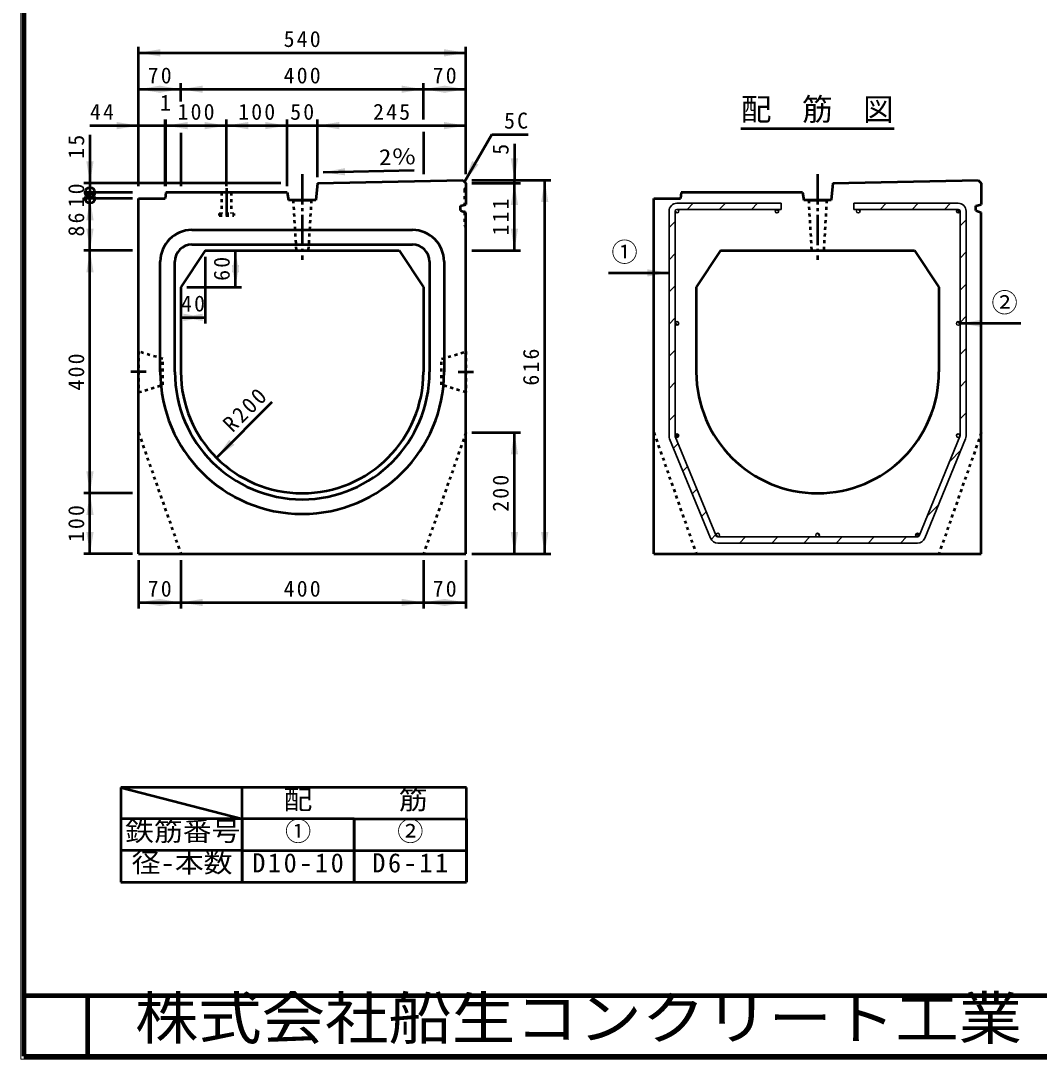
# Model space of a CAD drawing. Units: millimetres, scale not verified. Extents: x 100 to 4105, y 100 to 2870.
# Drawn here: x 100 to 1780, y 100 to 1812 of the extents above; entities that cross this region are included whole.
import ezdxf
from ezdxf.enums import TextEntityAlignment as Align

# ---------------------------------------------------------------- set-up
doc = ezdxf.new("R2010")
doc.units = ezdxf.units.MM
doc.header["$LTSCALE"] = 5
doc.header["$PDMODE"] = 32
doc.header["$PDSIZE"] = 2.5
doc.linetypes.add('USER1', pattern=[2.2, 1, -1.2])
doc.linetypes.add('USER2', pattern=[13.4, 10, -1.2, 1, -1.2])
doc.layers.add('V-nasSTD', color=7, linetype='Continuous', lineweight=35)
doc.styles.add('ＭＳ ゴシック', font='')
doc.styles.get('ＭＳ ゴシック').set_extended_font_data('MS Gothic')

msp = doc.modelspace()

# ---------------------------------------------------------------- hatches: boundary and pattern name
at = {"layer": 'V-nasSTD'}
for points in [[(330.168, 1764.887), (294.168, 1758.887), (330.168, 1752.887)], [(798.168, 1752.887), (834.168, 1758.887), (798.168, 1764.887)], [(330.168, 1704.887), (294.168, 1698.887), (330.168, 1692.887)], [(328.168, 1692.887), (364.168, 1698.887), (328.168, 1704.887)], [(400.168, 1704.887), (364.168, 1698.887), (400.168, 1692.887)], [(728.168, 1692.887), (764.168, 1698.887), (728.168, 1704.887)], [(800.168, 1704.887), (764.168, 1698.887), (800.168, 1692.887)], [(798.168, 1692.887), (834.168, 1698.887), (798.168, 1704.887)], [(258.168, 1632.887), (294.168, 1638.887), (258.168, 1644.887)], [(375.168, 1644.887), (339.168, 1638.887), (375.168, 1632.887)], [(403.168, 1632.887), (439.168, 1638.887), (403.168, 1644.887)], [(475.168, 1644.887), (439.168, 1638.887), (475.168, 1632.887)], [(503.168, 1632.887), (539.168, 1638.887), (503.168, 1644.887)], [(625.168, 1644.887), (589.168, 1638.887), (625.168, 1632.887)], [(798.168, 1632.887), (834.168, 1638.887), (798.168, 1644.887)], [(220.168, 1579.887), (214.168, 1543.887), (208.168, 1579.887)], [(844.471, 1580.564), (831.668, 1546.387), (854.864, 1574.564)], [(908.168, 1584.887), (914.168, 1548.887), (920.168, 1584.887)], [(634.649, 1568.851), (598.782, 1562.102), (634.899, 1556.853)], [(920.168, 1507.887), (914.168, 1543.887), (908.168, 1507.887)], [(970.168, 1512.887), (964.168, 1548.887), (958.168, 1512.887)], [(220.168, 1482.887), (214.168, 1518.887), (208.168, 1482.887)], [(208.168, 1468.887), (214.168, 1432.887), (220.168, 1468.887)], [(908.168, 1468.887), (914.168, 1432.887), (920.168, 1468.887)], [(220.168, 1396.887), (214.168, 1432.887), (208.168, 1396.887)], [(460.168, 1396.887), (454.168, 1432.887), (448.168, 1396.887)], [(448.168, 1408.887), (454.168, 1372.887), (460.168, 1408.887)], [(1133.168, 1390.134), (1169.168, 1396.134), (1133.168, 1402.134)], [(400.168, 1328.887), (364.168, 1322.887), (400.168, 1316.887)], [(368.168, 1316.887), (404.168, 1322.887), (368.168, 1328.887)], [(1685.168, 1306.887), (1649.168, 1312.887), (1685.168, 1318.887)], [(920.168, 1096.887), (914.168, 1132.887), (908.168, 1096.887)], [(443.959, 1121.164), (422.746, 1091.465), (452.445, 1112.679)], [(208.168, 1068.887), (214.168, 1032.887), (220.168, 1068.887)], [(220.168, 996.887), (214.168, 1032.887), (208.168, 996.887)], [(208.168, 968.887), (214.168, 932.887), (220.168, 968.887)], [(908.168, 968.887), (914.168, 932.887), (920.168, 968.887)], [(958.168, 968.887), (964.168, 932.887), (970.168, 968.887)], [(330.168, 858.887), (294.168, 852.887), (330.168, 846.887)], [(328.168, 846.887), (364.168, 852.887), (328.168, 858.887)], [(400.168, 858.887), (364.168, 852.887), (400.168, 846.887)], [(728.168, 846.887), (764.168, 852.887), (728.168, 858.887)], [(800.168, 858.887), (764.168, 852.887), (800.168, 846.887)], [(798.168, 846.887), (834.168, 852.887), (798.168, 858.887)]]:
    msp.add_hatch(color=256, dxfattribs=at).paths.add_polyline_path(points)

# ---------------------------------------------------------------- linework, layer by layer
at = {"layer": 'V-nasSTD', "lineweight": 100}
for p, q in [((105, 2865), (105, 105)), ((105, 205), (4100, 205)), ((210, 205), (210, 105)), ((105, 105), (4100, 105))]:
    msp.add_line(p, q, dxfattribs=at)
at = {"layer": 'V-nasSTD', "lineweight": 50}
for p, q in [((294.168, 1538.887), (294.168, 1768.887)), ((834.168, 1558.887), (834.168, 1768.887)), ((294.168, 1758.887), (834.168, 1758.887)), ((294.168, 1698.887), (364.168, 1698.887)), ((364.168, 1678.887), (364.168, 1708.887)), ((364.168, 1698.887), (764.168, 1698.887)), ((764.168, 1648.887), (764.168, 1708.887)), ((764.168, 1698.887), (834.168, 1698.887)), ((338.168, 1538.887), (338.168, 1648.887)), ((339.168, 1538.887), (339.168, 1648.887)), ((439.168, 1538.887), (439.168, 1648.887)), ((539.168, 1538.887), (539.168, 1648.887)), ((589.168, 1553.887), (589.168, 1648.887)), ((214.168, 1638.887), (294.168, 1638.887)), ((294.168, 1638.887), (338.168, 1638.887)), ((338.168, 1638.887), (339.168, 1638.887)), ((339.168, 1638.887), (439.168, 1638.887)), ((364.168, 1626.887), (364.168, 1538.887)), ((439.168, 1638.887), (539.168, 1638.887)), ((539.168, 1638.887), (589.168, 1638.887)), ((589.168, 1638.887), (834.168, 1638.887)), ((764.168, 1628.887), (764.168, 1558.887)), ((1287.764, 1633.887), (1540.571, 1633.887)), ((214.168, 1623.887), (214.168, 1543.887)), ((876.668, 1624.329), (831.668, 1546.387)), ((876.668, 1624.329), (936.668, 1624.329)), ((914.168, 1608.887), (914.168, 1548.887)), ((598.782, 1562.102), (748.749, 1565.226)), ((529.168, 1543.887), (204.168, 1543.887)), ((214.168, 1543.887), (214.168, 1528.887)), ((589.168, 1543.887), (586.668, 1515.887)), ((589.168, 1543.887), (829.168, 1548.887)), ((829.168, 1548.887), (834.168, 1543.887)), ((834.168, 1543.887), (834.168, 1508.902)), ((844.168, 1548.887), (974.168, 1548.887)), ((844.168, 1543.887), (924.168, 1543.887)), ((914.168, 1543.887), (914.168, 1548.887)), ((914.168, 1432.887), (914.168, 1543.887)), ((964.168, 932.887), (964.168, 1548.887)), ((1439.168, 1543.887), (1436.668, 1515.887)), ((1439.168, 1543.887), (1679.168, 1548.887)), ((1679.168, 1548.887), (1684.168, 1543.887)), ((1684.168, 1543.887), (1684.168, 1508.902)), ((284.168, 1528.887), (204.168, 1528.887)), ((214.168, 1528.887), (214.168, 1518.887)), ((339.168, 1528.887), (338.168, 1518.887)), ((539.168, 1528.887), (339.168, 1528.887)), ((539.168, 1528.887), (541.668, 1515.887)), ((1189.168, 1528.887), (1188.168, 1518.887)), ((1389.168, 1528.887), (1189.168, 1528.887)), ((1389.168, 1528.887), (1391.668, 1515.887)), ((284.168, 1518.887), (204.168, 1518.887)), ((214.168, 1432.887), (214.168, 1518.887)), ((294.168, 932.887), (294.168, 1518.887)), ((294.168, 1518.887), (338.168, 1518.887)), ((586.668, 1515.887), (541.668, 1515.887)), ((549.168, 1515.887), (579.168, 1515.887)), ((825.168, 1506.887), (834.168, 1508.902)), ((825.168, 1498.887), (825.168, 1506.887)), ((1144.168, 932.887), (1144.168, 1518.887)), ((1144.168, 1518.887), (1188.168, 1518.887)), ((1436.668, 1515.887), (1391.668, 1515.887)), ((1399.168, 1515.887), (1429.168, 1515.887)), ((1675.168, 1506.887), (1684.168, 1508.902)), ((1675.168, 1498.887), (1675.168, 1506.887)), ((825.168, 1498.887), (834.168, 1495.528)), ((834.168, 932.887), (834.168, 1495.528)), ((1675.168, 1498.887), (1684.168, 1495.528)), ((1684.168, 932.887), (1684.168, 1495.528)), ((382.168, 1466.887), (746.168, 1466.887)), ((382.168, 1442.887), (746.168, 1442.887)), ((284.168, 1432.887), (204.168, 1432.887)), ((214.168, 1032.887), (214.168, 1432.887)), ((404.168, 1432.887), (364.168, 1372.887)), ((404.168, 1432.887), (724.168, 1432.887)), ((404.168, 1422.887), (404.168, 1312.887)), ((454.168, 1372.887), (454.168, 1432.887)), ((724.168, 1432.887), (764.168, 1372.887)), ((844.168, 1432.887), (924.168, 1432.887)), ((1254.168, 1432.887), (1214.168, 1372.887)), ((1254.168, 1432.887), (1574.168, 1432.887)), ((1574.168, 1432.887), (1614.168, 1372.887)), ((330.168, 1382.887), (330.168, 1414.887)), ((354.168, 1382.887), (354.168, 1414.887)), ((774.168, 1414.887), (774.168, 1382.887)), ((798.168, 1414.887), (798.168, 1382.887)), ((1069.168, 1396.134), (1169.168, 1396.134)), ((330.168, 1232.887), (330.168, 1382.887)), ((354.168, 1232.887), (354.168, 1382.887)), ((364.168, 1372.887), (364.168, 1232.887)), ((374.168, 1372.887), (464.168, 1372.887)), ((764.168, 1372.887), (764.168, 1232.887)), ((774.168, 1382.887), (774.168, 1232.887)), ((798.168, 1382.887), (798.168, 1232.887)), ((1214.168, 1372.887), (1214.168, 1232.887)), ((1614.168, 1372.887), (1614.168, 1232.887)), ((364.168, 1322.887), (404.168, 1322.887)), ((1749.168, 1312.887), (1649.168, 1312.887)), ((422.746, 1091.465), (514.67, 1183.389)), ((844.168, 1132.887), (924.168, 1132.887)), ((914.168, 932.887), (914.168, 1132.887)), ((284.168, 1032.887), (204.168, 1032.887)), ((214.168, 932.887), (214.168, 1032.887)), ((284.168, 932.887), (204.168, 932.887)), ((294.168, 932.887), (834.168, 932.887)), ((844.168, 932.887), (974.168, 932.887)), ((1144.168, 932.887), (1684.168, 932.887)), ((294.168, 922.887), (294.168, 842.887)), ((364.168, 922.887), (364.168, 842.887)), ((764.168, 922.887), (764.168, 842.887)), ((834.168, 922.887), (834.168, 842.887)), ((294.168, 852.887), (364.168, 852.887)), ((364.168, 852.887), (764.168, 852.887)), ((764.168, 852.887), (834.168, 852.887)), ((265, 548), (265, 496)), ((465, 548), (265, 548)), ((265, 548), (465, 496)), ((465, 496), (465, 548)), ((650, 548), (465, 548)), ((835, 548), (650, 548)), ((835, 496), (835, 548)), ((265, 496), (265, 444)), ((465, 496), (265, 496)), ((465, 444), (465, 496)), ((465, 444), (465, 496)), ((465, 496), (465, 444)), ((650, 496), (465, 496)), ((650, 444), (650, 496)), ((650, 496), (835, 496)), ((650, 444), (650, 496)), ((650, 496), (650, 444)), ((835, 444), (835, 496)), ((835, 444), (835, 496)), ((835, 444), (835, 496)), ((835, 496), (835, 444)), ((265, 444), (265, 392)), ((465, 444), (265, 444)), ((465, 392), (465, 444)), ((465, 444), (650, 444)), ((465, 392), (465, 444)), ((465, 444), (465, 392)), ((650, 392), (650, 444)), ((650, 444), (835, 444)), ((650, 392), (650, 444)), ((650, 444), (650, 392)), ((835, 392), (835, 444)), ((835, 392), (835, 444)), ((835, 392), (835, 444)), ((835, 444), (835, 392)), ((265, 392), (465, 392)), ((465, 392), (650, 392)), ((650, 392), (835, 392))]:
    msp.add_line(p, q, dxfattribs=at)
at = {"layer": 'V-nasSTD', "linetype": 'USER2', "lineweight": 50}
for p, q in [((564.168, 1558.887), (564.168, 1417.887)), ((1414.168, 1558.887), (1414.168, 1417.887)), ((439.168, 1535.887), (439.168, 1490.887)), ((306.668, 1232.887), (281.668, 1232.887)), ((821.668, 1232.887), (846.668, 1232.887))]:
    msp.add_line(p, q, dxfattribs=at)
at = {"layer": 'V-nasSTD', "linetype": 'USER1', "lineweight": 50}
for p, q in [((431.168, 1528.887), (431.168, 1493.887)), ((447.168, 1528.887), (447.168, 1493.887)), ((831.868, 1533.887), (834.168, 1536.187)), ((831.868, 1533.887), (831.868, 1508.387)), ((549.168, 1515.887), (554.168, 1432.887)), ((579.168, 1515.887), (574.168, 1432.887)), ((1399.168, 1515.887), (1404.168, 1432.887)), ((1429.168, 1515.887), (1424.168, 1432.887)), ((427.168, 1493.887), (451.168, 1493.887)), ((427.168, 1493.887), (427.168, 1490.887)), ((427.168, 1490.887), (451.168, 1490.887)), ((451.168, 1493.887), (451.168, 1490.887)), ((831.868, 1496.387), (831.868, 1473.887)), ((831.868, 1473.887), (834.168, 1471.587)), ((334.168, 1254.387), (294.168, 1266.387)), ((294.168, 1266.387), (294.168, 1199.387)), ((334.168, 1211.387), (334.168, 1254.387)), ((794.168, 1254.387), (834.168, 1266.387)), ((794.168, 1211.387), (794.168, 1254.387)), ((834.168, 1266.387), (834.168, 1199.387)), ((294.168, 1199.387), (334.168, 1211.387)), ((834.168, 1199.387), (794.168, 1211.387)), ((294.168, 1132.887), (364.168, 932.887)), ((834.168, 1132.887), (764.168, 932.887)), ((1144.168, 1132.887), (1214.168, 932.887)), ((1684.168, 1132.887), (1614.168, 932.887))]:
    msp.add_line(p, q, dxfattribs=at)
at = {"layer": 'V-nasSTD'}
for p, q in [((1182.168, 1510.887), (1354.168, 1510.887)), ((1199.095, 1500.887), (1209.095, 1510.887)), ((1252.128, 1500.887), (1262.128, 1510.887)), ((1305.161, 1500.887), (1315.161, 1510.887)), ((1354.168, 1510.887), (1354.168, 1500.887)), ((1474.168, 1510.887), (1474.168, 1500.887)), ((1474.168, 1510.887), (1646.168, 1510.887)), ((1474.168, 1510.795), (1474.26, 1510.887)), ((1474.168, 1510.887), (1474.168, 1500.887)), ((1517.293, 1500.887), (1527.293, 1510.887)), ((1570.326, 1500.887), (1580.326, 1510.887)), ((1623.359, 1500.887), (1633.359, 1510.887)), ((1169.168, 1497.887), (1169.168, 1127.478)), ((1179.168, 1497.887), (1179.168, 1127.469)), ((1179.221, 1498.45), (1182.731, 1494.94)), ((1182.168, 1500.887), (1354.168, 1500.887)), ((1346.553, 1500.823), (1350.104, 1497.273)), ((1474.168, 1500.887), (1646.168, 1500.887)), ((1480.856, 1500.871), (1484.151, 1497.576)), ((1644.205, 1500.156), (1648.437, 1495.925)), ((1649.168, 1497.887), (1649.168, 1127.469)), ((1659.168, 1497.887), (1659.168, 1127.473)), ((1169.168, 1470.96), (1179.168, 1480.96)), ((1649.168, 1473.663), (1659.168, 1483.663)), ((1169.168, 1417.927), (1179.168, 1427.927)), ((1649.168, 1420.63), (1659.168, 1430.63)), ((1169.168, 1364.894), (1179.168, 1374.894)), ((1649.168, 1367.597), (1659.168, 1377.597)), ((1169.168, 1311.861), (1179.168, 1321.861)), ((1649.168, 1314.564), (1659.168, 1324.564)), ((1179.522, 1314.301), (1183.582, 1310.241)), ((1644.905, 1315.608), (1648.889, 1311.625)), ((1169.168, 1258.828), (1179.168, 1268.828)), ((1649.168, 1261.531), (1659.168, 1271.531)), ((1169.168, 1205.795), (1179.168, 1215.795)), ((1649.168, 1208.498), (1659.168, 1218.498)), ((1649.168, 1155.465), (1659.168, 1165.465)), ((1169.168, 1152.762), (1179.168, 1162.762)), ((1180.007, 1129.968), (1184.249, 1125.726)), ((1645.802, 1130.864), (1649.145, 1127.521)), ((1170.147, 1122.528), (1237.508, 958.937)), ((1176.511, 1107.072), (1184.169, 1114.73)), ((1179.393, 1126.327), (1246.751, 962.744)), ((1581.584, 962.744), (1648.942, 1126.327)), ((1590.829, 958.937), (1658.188, 1122.523)), ((1632.057, 1085.321), (1650.439, 1103.703)), ((1191.979, 1069.507), (1199.637, 1077.165)), ((1207.447, 1031.942), (1215.105, 1039.6)), ((1594.934, 995.165), (1613.316, 1013.547)), ((1222.915, 994.377), (1230.573, 1002.035)), ((1238.529, 956.958), (1246.041, 964.47)), ((1246.571, 964.41), (1250.048, 960.933)), ((1246.751, 962.744), (1246.751, 962.744)), ((1246.751, 962.744), (1246.751, 962.744)), ((1249.525, 960.887), (1578.81, 960.887)), ((1285.491, 950.887), (1295.491, 960.887)), ((1338.524, 950.887), (1348.524, 960.887)), ((1391.557, 950.887), (1401.557, 960.887)), ((1413.82, 966.866), (1417.147, 963.539)), ((1444.59, 950.887), (1454.59, 960.887)), ((1497.623, 950.887), (1507.623, 960.887)), ((1550.656, 950.887), (1560.656, 960.887)), ((1577.024, 966.297), (1581.22, 962.1)), ((1581.584, 962.744), (1581.584, 962.744)), ((1581.584, 962.744), (1581.584, 962.744)), ((1249.529, 950.887), (1578.809, 950.887))]:
    msp.add_line(p, q, dxfattribs=at)
at = {"layer": 'V-nasSTD', "lineweight": 13}
msp.add_lwpolyline([(100, 100), (100, 2870), (4105, 2870), (4105, 100)], close=True, dxfattribs=at)
at = {"layer": 'V-nasSTD', "lineweight": 50}
for centre in [(214.168, 1528.887), (214.168, 1518.887)]:
    msp.add_circle(centre, 8, dxfattribs=at)
at = {"layer": 'V-nasSTD'}
for centre in [(1182.168, 1497.887), (1347.168, 1497.887), (1481.168, 1497.887), (1646.168, 1497.887), (1182.168, 1312.887), (1646.168, 1312.887), (1182.168, 1127.887), (1646.168, 1127.887), (1249.525, 963.887), (1414.168, 963.887), (1578.81, 963.887)]:
    msp.add_circle(centre, 3, dxfattribs=at)
for centre, radius, start, end in [((1182.168, 1497.887), 13, 90, 180), ((1646.168, 1497.887), 13, 0, 90), ((1182.168, 1497.887), 3, 90, 180), ((1182.168, 1497.887), 3, 90, 180), ((1182.168, 1497.887), 3, 90, 180), ((1646.168, 1497.887), 3, 0, 90), ((1646.168, 1497.887), 3, 0, 90), ((1646.168, 1497.887), 3, 0, 90), ((1182.168, 1127.478), 13, 180, 202.38013), ((1182.168, 1127.469), 3, 180, 202.38013), ((1182.168, 1127.469), 3, 180, 202.38013), ((1646.168, 1127.469), 3, 337.61987, 0), ((1646.168, 1127.469), 3, 337.61987, 0), ((1646.168, 1127.473), 13, 337.61987, 0), ((1249.529, 963.887), 13, 202.38013, 270), ((1249.525, 963.887), 3, 202.38013, 270), ((1249.525, 963.887), 3, 202.38013, 270), ((1249.525, 963.887), 3, 202.38053, 270.00103), ((1578.809, 963.887), 13, 270, 337.61987), ((1578.81, 963.887), 3, 270, 337.61987), ((1578.81, 963.887), 3, 270, 337.61987), ((1578.81, 963.887), 3, 269.99901, 337.61947)]:
    msp.add_arc(centre, radius, start, end, dxfattribs=at)
at = {"layer": 'V-nasSTD', "lineweight": 50}
for centre, radius, start, end in [((382.168, 1414.887), 52, 90, 180), ((746.168, 1414.887), 52, 0, 90), ((382.168, 1414.887), 28, 90, 180), ((746.168, 1414.887), 28, 0, 90), ((564.168, 1232.887), 234, 180, 270), ((564.168, 1232.887), 210, 180, 270), ((564.168, 1232.887), 200, 180, 270), ((564.168, 1232.887), 200, 270, 0), ((564.168, 1232.887), 210, 270, 0), ((564.168, 1232.887), 234, 270, 0), ((1414.168, 1232.887), 200, 180, 270), ((1414.168, 1232.887), 200, 270, 0)]:
    msp.add_arc(centre, radius, start, end, dxfattribs=at)
at = {"layer": 'V-nasSTD'}
for p in [(831.868, 1508.387), (831.868, 1496.387)]:
    msp.add_point(p, dxfattribs=at)

# ---------------------------------------------------------------- texts
at = {"layer": 'V-nasSTD', "style": 'ＭＳ ゴシック'}
for s, height, p in [('1', 26.39, (329.668, 1689.887)), ('配\u3000筋\u3000図', 36.95, (1287.764, 1684.287)), ('①', 31.67, (1074.168, 1446.334)), ('②', 31.67, (1700.968, 1363.087)), ('①', 31.67, (535.9, 491.6)), ('②', 31.67, (720.9, 491.6))]:
    msp.add_text(s, height=height, dxfattribs=at).set_placement(p, align=Align.TOP_LEFT)
at = {"layer": 'V-nasSTD', "style": 'ＭＳ ゴシック', "width": 1.15}
msp.add_text('2％', height=26.39, rotation=1.193, dxfattribs=at).set_placement((690.412, 1600.019), align=Align.TOP_LEFT)
at = {"layer": 'V-nasSTD', "style": 'ＭＳ ゴシック'}
msp.add_text('5', height=26.39, rotation=90, dxfattribs=at).set_placement((878.168, 1590.887), align=Align.TOP_LEFT)
at = {"layer": 'V-nasSTD', "style": 'ＭＳ ゴシック', "width": 1.1}
for s, height, p in [('配\u3000\u3000\u3000筋', 31.67, (533.36, 543.6)), ('鉄筋番号', 31.67, (272.12, 491.6)), ('径-本数', 31.67, (282.92, 439.6)), ('株式会社船生コンクリート工業', 69.65, (288.279, 202.55))]:
    msp.add_text(s, height=height, dxfattribs=at).set_placement(p, align=Align.TOP_LEFT)
at = {"layer": 'V-nasSTD', "attachment_point": 1, "style": 'ＭＳ ゴシック'}
for s, insert, char_height in [('\\T1.2;540', (533.568, 1794.887), 26.39), ('\\T1.2;70', (309.368, 1734.887), 26.39), ('\\T1.2;400', (533.568, 1734.887), 26.39), ('\\T1.2;70', (779.368, 1734.887), 26.39), ('\\T1.2;44', (214.168, 1674.887), 26.39), ('\\T1.2;100', (358.568, 1674.887), 26.39), ('\\T1.2;100', (458.568, 1674.887), 26.39), ('\\T1.2;50', (544.368, 1674.887), 26.39), ('\\T1.2;245', (681.068, 1674.887), 26.39), ('\\T1.2;5C', (897.068, 1660.329), 26.39), ('\\T1.2;40', (364.368, 1358.887), 26.39), ('\\T1.2;70', (309.368, 888.887), 26.39), ('\\T1.2;400', (533.568, 888.887), 26.39), ('\\T1.2;70', (779.368, 888.887), 26.39), ('\\T1.2;D10-10', (481.9, 439.6), 31.67), ('\\T1.2;D6-11', (679.86, 439.6), 31.67)]:
    msp.add_mtext(s, dxfattribs=dict(at, insert=insert, char_height=char_height))
at = {"layer": 'V-nasSTD', "char_height": 26.39, "attachment_point": 1, "style": 'ＭＳ ゴシック'}
for s, insert, rotation in [('\\T1.2;15', (178.168, 1584.287), 90), ('\\T1.2;10', (178.168, 1504.087), 90), ('\\T1.2;111', (878.168, 1457.787), 90), ('\\T1.2;86', (178.168, 1456.087), 90), ('\\T1.2;60', (418.168, 1383.087), 90), ('\\T1.2;616', (928.168, 1210.287), 90), ('\\T1.2;400', (178.168, 1202.287), 90), ('\\T1.2;R200', (430.666, 1150.297), 45), ('\\T1.2;200', (878.168, 1002.287), 90), ('\\T1.2;100', (178.168, 952.287), 90)]:
    msp.add_mtext(s, dxfattribs=dict(at, insert=insert, rotation=rotation))

doc.saveas('drawing.dxf')
